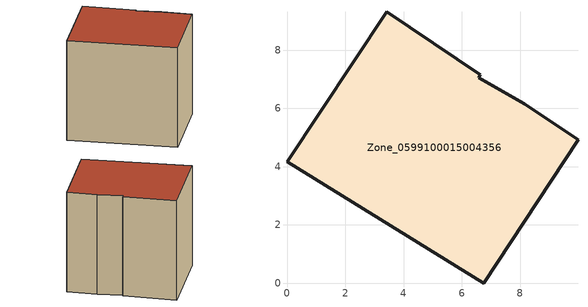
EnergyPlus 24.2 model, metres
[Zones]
Zone_0599100015004356
 floor ground (C_G): 3.42,9.32 6.64,7.16 6.57,7.06 8.15,6.15 9.98,4.92 6.75,0 0,4.17 z0.83
 wall outside (C_F): 9.98,4.92 8.15,6.15 6.57,7.06 6.64,7.16 3.42,9.32 0,4.17 6.75,0 9.98,4.92 z0.83:8.51
 roof outside (C_R): 6.64,7.16 3.42,9.32 0,4.17 6.75,0 9.98,4.92 8.15,6.15 6.57,7.06 z8.51
[BUILDING]
Pand.0599100015004356: North Axis=0; Terrain=City; Loads Convergence Tolerance Value=0.04; Temperature Convergence Tolerance Value=0.4; Solar Distribution=FullExterior; Maximum Number of Warmup Days=25; Minimum Number of Warmup Days=1
[Site:Location]
Rotterdam.The.Hague.AP_ZH_NLD Design_Conditions: Latitude=51.96; Longitude=4.45; Time Zone=1; Elevation=-4.5
[SITE:GROUNDTEMPERATURE:BUILDINGSURFACE]
18, 18, 18, 18, 18, 18, 18, 18, 18, 18, 18, 18
[MATERIAL] Thermal Absorptance=0.9; Solar Absorptance=0.7; Visible Absorptance=0.7
Name | Roughness | Thickness | Conductivity | Density | Specific Heat
G.TC.1965-1974 | MediumSmooth | 0.15 | 0.882353 | 540 | 1210
F.TC.1965-1974 | Rough | 0.3 | 0.697674 | 1920 | 840
R.TC.1965-1974 | MediumRough | 0.2 | 0.232558 | 1500 | 1000
[CONSTRUCTION]
C_G: G.TC.1965-1974
C_F: F.TC.1965-1974
C_R: R.TC.1965-1974
[ZONE]
Zone_0599100015004356: Type=1; Multiplier=1; Ceiling Height=Autocalculate; Volume=Autocalculate; Floor Area=autocalculate; Part of Total Floor Area=Yes
[ZONEINFILTRATION:DESIGNFLOWRATE]
Infil_Zone_0599100015004356: Zone or ZoneList or Space or SpaceList=Zone_0599100015004356; Schedule=AlwaysOn; Design Flow Rate Calculation Method=Flow/Area; Flow Rate per Floor Area=0.003; Constant Term Coefficient=1; Temperature Term Coefficient=0; Velocity Term Coefficient=0; Velocity Squared Term Coefficient=0
[HVACTEMPLATE:ZONE:IDEALLOADSAIRSYSTEM]
Zone_0599100015004356: Maximum Heating Supply Air Temperature=50; Minimum Cooling Supply Air Temperature=13; Maximum Heating Supply Air Humidity Ratio=0.0156; Minimum Cooling Supply Air Humidity Ratio=0.0077; Heating Limit=NoLimit; Cooling Limit=NoLimit; Dehumidification Control Type=ConstantSensibleHeatRatio; Cooling Sensible Heat Ratio=0.7; Dehumidification Setpoint=60; Humidification Control Type=None; Humidification Setpoint=30; Outdoor Air Method=None; Outdoor Air Flow Rate per Person=0.00944; Outdoor Air Flow Rate per Zone Floor Area=0; Outdoor Air Flow Rate per Zone=0; Demand Controlled Ventilation Type=None; Outdoor Air Economizer Type=NoEconomizer; Heat Recovery Type=None; Sensible Heat Recovery Effectiveness=0.7; Latent Heat Recovery Effectiveness=0.65
[ZONECONTROL:THERMOSTAT]
ThermostatControl_Zone_0599100015004356: Zone or ZoneList=Zone_0599100015004356; Control Type Schedule=DualSetpointControlType; Control 1=Thermostat_Zone_0599100015004356; Temperature Difference Between Cutout And Setpoint=0
[THERMOSTATSETPOINT:DUALSETPOINT]
Thermostat_Zone_0599100015004356: Heating Setpoint Temperature Schedule=HeatingSetpoint_Zone_0599100015004356; Cooling Setpoint Temperature Schedule=CoolingSetpoint_Zone_0599100015004356
[SCHEDULE:COMPACT]
HeatingSetpoint_Zone_0599100015004356: Through: 12/31, For: AllDays, Until: 24:00, 21
CoolingSetpoint_Zone_0599100015004356: Through: 12/31, For: AllDays, Until: 24:00, 24
DualSetpointControlType: Through: 12/31, For: AllDays, Until: 24:00, 4
AlwaysOn: Through: 12/31, For: AllDays, Until: 24:00, 1
